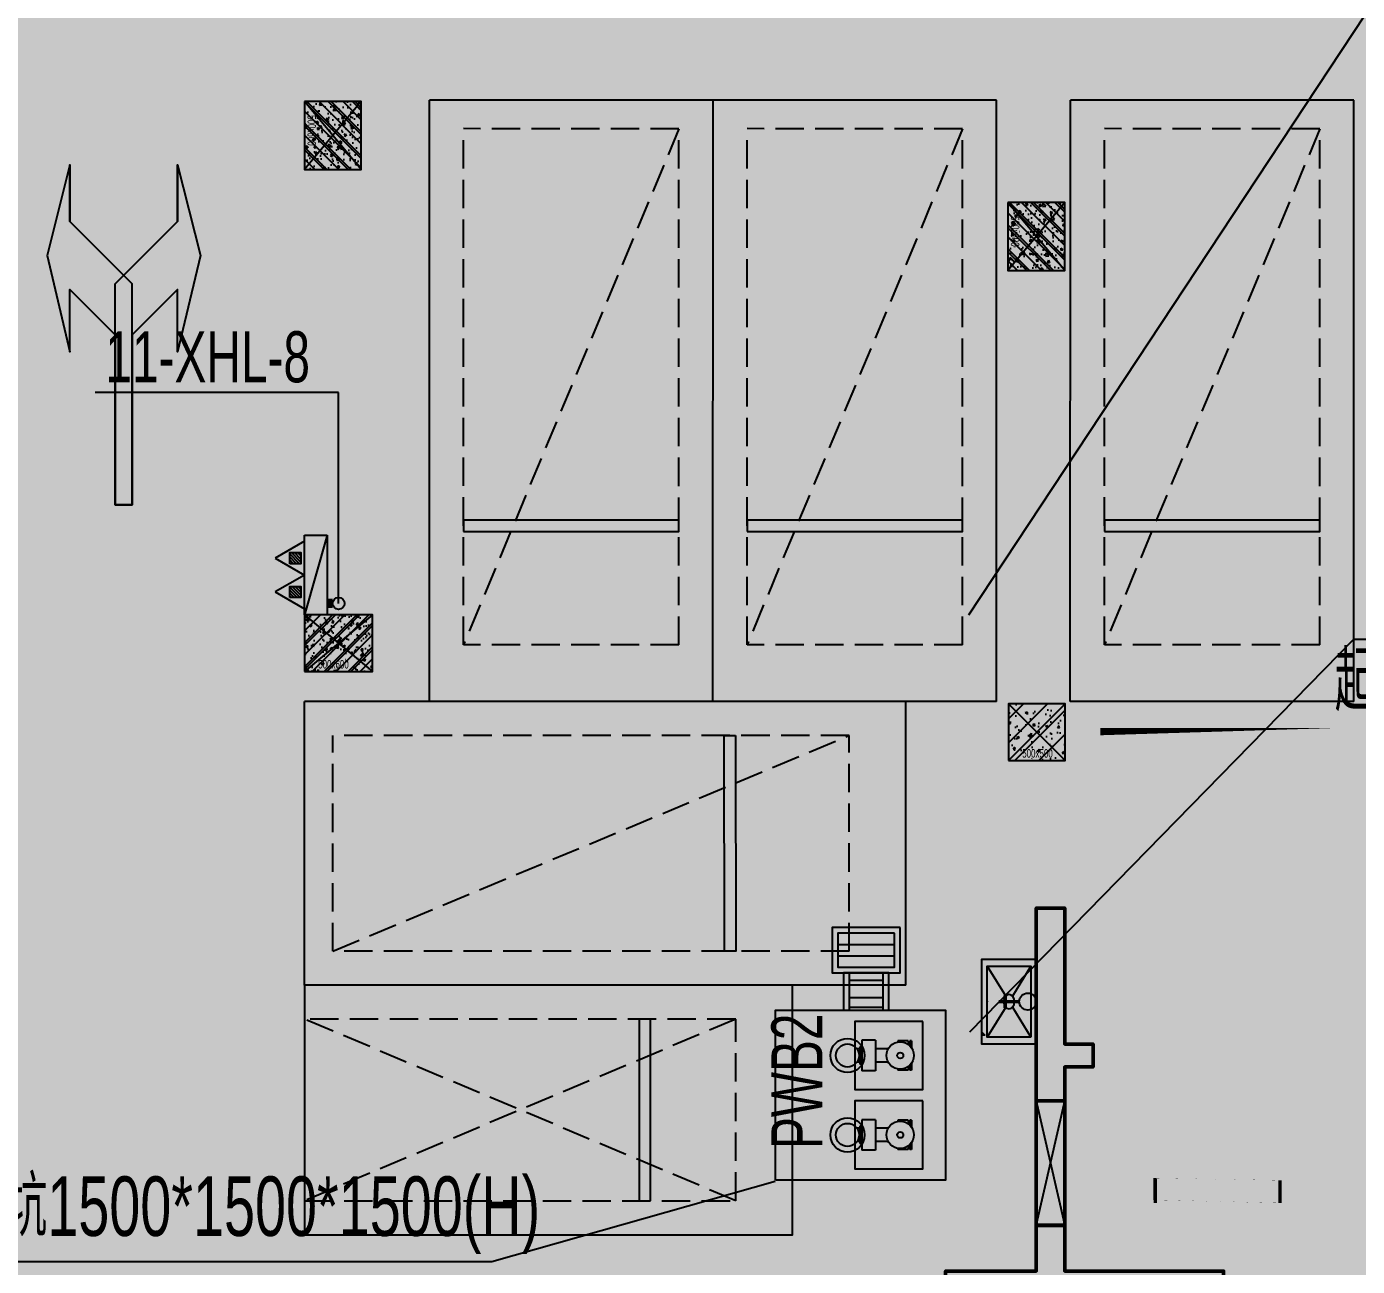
# Model space of a CAD drawing. Extents: x -1338203 to 1886333, y -530034 to 1031844.
# Drawn here: x 825756 to 837487, y -398730 to -387801 of the extents above; entities that cross this region are included whole.
import ezdxf
from ezdxf.enums import TextEntityAlignment as Align

# ---------------------------------------------------------------- set-up
doc = ezdxf.new("R2010")
doc.units = 0
doc.header["$LTSCALE"] = 1000
doc.header["$MEASUREMENT"] = 0
for name, pattern in [('A-001-平面B2$0$__DASH', [0.35, 0.25, -0.1]), ('DASH', [0.35, 0.25, -0.1]), ('负二层集水坑及排水沟$0$负二层集水坑及排水沟$0$CONTINOUS', [0])]:
    doc.linetypes.add(name, pattern=pattern)
for name, color, linetype in [('0P-EQUIP-CW', 7, 'Continuous'), ('0P-PIPE-CW', 3, 'Continuous'), ('A-001-车位参照B2$0$A-001-车位参照B2$0$0A-P-PKNG-CAR(B)', 21, 'Continuous'), ('M001-预留预埋B2$0$0M-A-JGLD', 3, 'Continuous'), ('M001-预留预埋B2$0$0M-A-LD', 4, 'Continuous'), ('M02预留预埋-B2$0$0M-A-JGLD', 3, 'Continuous'), ('M02预留预埋-B2$0$0M-A-LD', 4, 'Continuous'), ('p-a-regular', 5, 'Continuous'), ('S-02-墙柱B2_B1(QB)$0$0S-CW-HATCH', 251, 'Continuous'), ('S-02-墙柱B2_B1(QB)$0$0S-CW-HATCH-UP', 251, 'Continuous'), ('S-02-墙柱B2_B1(QB)$0$0S-S-HOLE', 55, 'Continuous'), ('S001南区墙柱$0$0S-CW-HATCH', 251, 'Continuous'), ('S001南区墙柱$0$0S-CW-HATCH-UP', 251, 'Continuous'), ('S001南区墙柱$0$S001-墙柱B1_1$0$0S-CC-LINE', 52, 'Continuous'), ('S001南区墙柱$0$S001-墙柱B1_1$0$0S-CW-HATCH-UP', 251, 'Continuous'), ('地面指向箭头', 7, 'Continuous'), ('负二层消火栓$0$负二层消火栓$0$0P-ACC-FH', 7, 'Continuous'), ('负二层消火栓$0$负二层消火栓$0$0P-DIM-FH', 3, 'Continuous'), ('负二层消火栓$0$负二层消火栓$0$0P-PIPE-FH', 1, 'Continuous'), ('负二层消火栓$0$负二层消火栓$0$0P-VPIPE-FH', 1, 'Continuous'), ('负二层消火栓$0$负二层消火栓$1$0P-EQUIP-FH', 7, 'Continuous'), ('负二层集水坑及排水沟$0$负二层集水坑及排水沟$0$0P-A-LEAD', 3, 'Continuous'), ('负二层集水坑及排水沟$0$负二层集水坑及排水沟$0$0P-PIPE-WW', 31, 'Continuous'), ('负二层集水坑及排水沟$0$负二层集水坑及排水沟$0$P001-预留预埋-B1$0$0A-O-FIXT', 6, 'Continuous'), ('负二层集水坑及排水沟$0$负二层集水坑及排水沟$0$P001-预留预埋-B1$0$0P-EQUIP-WW', 7, 'Continuous'), ('负二层集水坑及排水沟$0$负二层集水坑及排水沟$0$P001-预留预埋-B1$0$A-001-平面B1$0$0A-A-HATH', 8, 'Continuous'), ('负二层集水坑及排水沟$0$负二层集水坑及排水沟$0$P001-预留预埋-B1$0$A-001-平面B1$0$0A-P-ROOF-DRAN', 190, 'Continuous'), ('负二层集水坑及排水沟$0$负二层集水坑及排水沟$0$给排水设备', 7, '负二层集水坑及排水沟$0$负二层集水坑及排水沟$0$CONTINOUS')]:
    doc.layers.add(name, color=color, linetype=linetype)
doc.layers.add('AAD-A-PROOF', color=30, linetype='Continuous', plot=False)
doc.layers.add('S001南区墙柱$0$S001-墙柱B1_1$0$0S-A-TIPS', color=10, linetype='Continuous', plot=False)
doc.layers.add('p-a-mini', color=7, linetype='Continuous', true_color=0x0050ff)
doc.layers.add('p-h-walkable', color=7, linetype='Continuous', lineweight=70, true_color=0xf0f0f0)
doc.layers.add('S-02-墙柱B2_B1(QB)$0$0S-CW-LINE', color=7, linetype='Continuous', lineweight=50)
doc.styles.add('S001南区墙柱$0$S001-墙柱B1_1$0$AAD-S', font='aad-s.shx', dxfattribs={"width": 0.7, "bigfont": 'aad-hztxt.shx'})
doc.styles.add('负二层消火栓$0$负二层消火栓$0$AAD-S', font='aad-s.shx', dxfattribs={"width": 0.7, "bigfont": 'aad-hztxt.shx'})
doc.styles.add('负二层集水坑及排水沟$0$负二层集水坑及排水沟$0$AAD-TXT', font='AAD-TXT.shx', dxfattribs={"width": 0.7, "height": 3, "bigfont": 'AAD-HZTXT.shx'})
doc.styles.add('负二层集水坑及排水沟$0$负二层集水坑及排水沟$0$P001-预留预埋-B1$0$AAD-TXT', font='AAD-TXT.shx', dxfattribs={"width": 0.7, "height": 3, "bigfont": 'AAD-HZTXT.shx'})

# ---------------------------------------------------------------- blocks, each defined once
blk = doc.blocks.new('负二层集水坑及排水沟$0$负二层集水坑及排水沟$0$A$C2D5B4FF3')
at = {"layer": '负二层集水坑及排水沟$0$负二层集水坑及排水沟$0$P001-预留预埋-B1$0$A-001-平面B1$0$0A-A-HATH'}
h = blk.add_hatch(dxfattribs=at)
h.set_pattern_fill('STEEL', color=256, scale=150, angle=494.9999949379019)
h.set_pattern_definition([(179.9999949379017, (-208179.9967379753, -40365.79950105213), (-2.103841059062763e-05, -238.1249999999991), []), (179.9999949379017, (-208264.1866465484, -40449.98939474905), (-2.103841059062763e-05, -238.1249999999991), [])])
h.paths.add_polyline_path([(49.99629068514332, 327.5966271508369), (349.9886301464867, 327.5966271508369), (349.9848173339851, 0.003239952668081969), (49.9923646573443, 0.003239952668081969)])
at = {"layer": '负二层集水坑及排水沟$0$负二层集水坑及排水沟$0$P001-预留预埋-B1$0$0P-EQUIP-WW'}
for p, q in [((449.9924789767247, 577.5966085673426), (-50.00752099347301, 577.5966457190807)), ((449.9924715763191, 477.5966085822438), (-50.00752842368092, 477.5966457190807))]:
    blk.add_line(p, q, dxfattribs=at)
for points in [[(-100.0075098776724, 727.5966494343593), (499.9924901372287, 727.5966048822156), (499.9924604307162, 327.5966048673145), (-100.0075395990862, 327.5966494343593)], [(-50.00751359283458, 677.5966457190807), (449.9924864220666, 677.5966085673426), (449.9924641310936, 377.596608597145), (-50.00753588380758, 377.5966457190807)]]:
    blk.add_lwpolyline(points, close=True, dxfattribs=at)
at = {"layer": '负二层集水坑及排水沟$0$负二层集水坑及排水沟$0$P001-预留预埋-B1$0$A-001-平面B1$0$0A-P-ROOF-DRAN'}
for points in [[(0, 0.003239952668081969), (-3.573950380086899e-08, 327.5966271508369), (399.9849208673695, 327.5966271508369), (399.9946010485291, -0.003239952551666647)], [(49.99247783690225, 327.5966271508369), (349.9848172982456, 327.5966271508369), (349.9848173339851, 0.003239952668081969), (49.9923646573443, 0.003239952668081969)]]:
    blk.add_lwpolyline(points, close=True, dxfattribs=at)
blk = doc.blocks.new('负二层集水坑及排水沟$0$负二层集水坑及排水沟$0$P001-预留预埋-B1$0$$lvtry$00000191')
at = {"color": 0}
for p, q in [((-250, -50, 1e-08), (-39.04344047215272, -218.7652476222793, 1e-08)), ((39.04344047215272, -218.7652476222793, 1e-08), (250, -50, 1e-08)), ((-250, -450, 1e-08), (-39.04344047215272, -281.2347523777207, 1e-08)), ((39.04344047215272, -281.2347523777244, 1e-08), (250, -450, 1e-08))]:
    blk.add_line(p, q, dxfattribs=at)
at = {"color": 0, "elevation": 1e-08}
for points in [[(300, -500), (300, 0), (-300, 0), (-300, -500)], [(250, -450), (250, -50), (-250, -50), (-250, -450)]]:
    blk.add_lwpolyline(points, close=True, dxfattribs=at)
at = {"color": 0}
blk.add_circle((0, -250, 1e-08), 50, dxfattribs=at)
for p in [(0, -50, 1e-08), (0, -250, 1e-08)]:
    blk.add_point(p, dxfattribs=at)
blk = doc.blocks.new('负二层集水坑及排水沟$0$负二层集水坑及排水沟$0$P001-预留预埋-B1$0$P2')
at = {"layer": '负二层集水坑及排水沟$0$负二层集水坑及排水沟$0$P001-预留预埋-B1$0$0P-EQUIP-WW'}
for p, q in [((355608.9915540331, 79226.01138164251), (355608.9841339305, 78957.93325698361)), ((355729.9290538673, 79226.00803422774), (355608.9915540331, 79226.01138164251)), ((355729.9290538673, 79226.00803422774), (355729.9216337647, 78957.92990956883)), ((355928.2664420084, 79221.97129446929), (355928.2661459996, 79211.27690518959)), ((356019.3726918423, 79221.9687727502), (355928.2664420084, 79221.97129446929)), ((356019.3726918423, 79221.9687727502), (356019.3717960851, 79189.60629021478)), ((356032.2726918134, 79221.96841569254), (356032.2714947612, 79178.72055849605)), ((356048.3976918073, 79221.96796937063), (356032.2726918134, 79221.96841569254)), ((356048.3976918073, 79221.96796937063), (356048.3959604018, 79159.41466698734)), ((355593.267614788, 79151.43369189449), (355565.9851877858, 79151.43444704157)), ((355593.2680722681, 79167.96181687628), (355593.2638656838, 79015.98369207754)), ((355602.5399472882, 79167.96156024127), (355593.2680722681, 79167.96181687628)), ((355602.5399472882, 79167.96156024127), (355602.5357407039, 79015.98343544253)), ((355608.9894897938, 79151.43325673076), (355602.5394898081, 79151.43343525947)), ((355842.7072359622, 79151.42678768499), (355729.9269896285, 79151.42990931598)), ((355593.2643231634, 79032.51181705933), (355565.9818961612, 79032.51257220641)), ((355602.5357407039, 79015.98343544253), (355593.2638656838, 79015.98369207754)), ((355608.9861981697, 79032.51138189537), (355602.536198184, 79032.51156042409)), ((355729.9216337647, 78957.92990956883), (355608.9841339305, 78957.93325698361)), ((355842.7039443376, 79032.5049128496), (355729.9236980039, 79032.50803448059)), ((355928.2595410753, 78972.65005908682), (355928.259245067, 78961.95566980712)), ((356019.3654949009, 78961.95314808827), (355928.259245067, 78961.95566980712)), ((356019.3663906581, 78994.31563062346), (356019.3654949009, 78961.95314808827)), ((356032.2666919241, 79005.2006482271), (356032.2654948719, 78961.9527910306)), ((356048.3904948659, 78961.9523447087), (356032.2654948719, 78961.9527910306)), ((356048.3922262714, 79024.50564709198), (356048.3904948659, 78961.9523447087)), ((355608.9915540331, 78526.0113816495), (355608.9841339305, 78257.9332569906)), ((355729.9290538673, 78526.00803423472), (355608.9915540331, 78526.0113816495)), ((355729.9290538673, 78526.00803423472), (355729.9216337647, 78257.92990957582)), ((355928.2664420084, 78521.97129447627), (355928.2661459996, 78511.27690519657)), ((356019.3726918423, 78521.96877275719), (355928.2664420084, 78521.97129447627)), ((356019.3726918423, 78521.96877275719), (356019.3717960851, 78489.60629022177)), ((356032.2726918134, 78521.96841569952), (356032.2714947612, 78478.72055850303)), ((356048.3976918073, 78521.96796937761), (356032.2726918134, 78521.96841569952)), ((356048.3976918073, 78521.96796937761), (356048.3959604018, 78459.41466699433)), ((355593.267614788, 78451.43369190147), (355565.9851877858, 78451.43444704855)), ((355593.2680722681, 78467.96181688327), (355593.2638656838, 78315.98369208453)), ((355602.5399472882, 78467.96156024825), (355593.2680722681, 78467.96181688327)), ((355602.5399472882, 78467.96156024825), (355602.5357407039, 78315.98343544951)), ((355608.9894897938, 78451.43325673774), (355602.5394898081, 78451.43343526646)), ((355842.7072359622, 78451.42678769198), (355729.9269896285, 78451.42990932296)), ((355593.2643231634, 78332.51181706632), (355565.9818961612, 78332.5125722134)), ((355602.5357407039, 78315.98343544951), (355593.2638656838, 78315.98369208453)), ((355608.9861981697, 78332.51138190235), (355602.536198184, 78332.51156043107)), ((355729.9216337647, 78257.92990957582), (355608.9841339305, 78257.9332569906)), ((355842.7039443376, 78332.50491285659), (355729.9236980039, 78332.50803448758)), ((355928.2595410753, 78272.65005909381), (355928.259245067, 78261.95566981411)), ((356019.3654949009, 78261.95314809526), (355928.259245067, 78261.95566981411)), ((356019.3663906581, 78294.31563063044), (356019.3654949009, 78261.95314809526)), ((356032.2666919241, 78305.20064823408), (356032.2654948719, 78261.95279103759)), ((356048.3904948659, 78261.95234471568), (356032.2654948719, 78261.95279103759)), ((356048.3922262714, 78324.50564709897), (356048.3904948659, 78261.95234471568))]:
    blk.add_line(p, q, dxfattribs=at)
for points in [[(354848.0159684825, 77991.96293542706), (354848.0159684825, 79491.96293542706), (356348.0159684825, 79491.96293542706), (356348.0159684825, 77991.96293542706)], [(356148.0159684825, 79391.96293542357), (355548.0159684825, 79391.96293542357), (355548.0159684825, 78791.96293542357), (356148.0159684825, 78791.96293542357)], [(356148.0159684825, 78691.96293543055), (355548.0159684825, 78691.96293543055), (355548.0159684825, 78091.96293543055), (356148.0159684825, 78091.96293543055)]]:
    blk.add_lwpolyline(points, close=True, dxfattribs=at)
for centre, radius in [((355483.6159691015, 79091.97578949606), 150.9703123427099), ((355483.6159691015, 79091.97578949606), 101.58749989416), ((355948.0159684825, 79091.96293542357), 120.9374998739999), ((355948.0159684825, 79091.96293542357), 26.99999999999999), ((355483.6159691015, 78391.97578950305), 150.9703123427099), ((355483.6159691015, 78391.97578950305), 101.58749989416), ((355948.0159684825, 78391.96293543055), 120.9374998739999), ((355948.0159684825, 78391.96293543055), 26.99999999999999)]:
    blk.add_circle(centre, radius, dxfattribs=at)
at = {"layer": '负二层集水坑及排水沟$0$负二层集水坑及排水沟$0$P001-预留预埋-B1$0$0P-EQUIP-WW', "style": '负二层集水坑及排水沟$0$负二层集水坑及排水沟$0$P001-预留预埋-B1$0$AAD-TXT', "width": 0.7}
blk.add_text('PWB2', height=450, rotation=90, dxfattribs=at).set_placement((355262.8421914343, 78267.68281338824, 3000))
blk = doc.blocks.new('负二层集水坑及排水沟')
at = {"layer": '负二层集水坑及排水沟$0$负二层集水坑及排水沟$0$0P-PIPE-WW', "linetype": 'Continuous'}
for points in [[(67819.26355374057, -233052.0391850321), (67845.78005807614, -233078.5556892914), (67834.79658594436, -233089.5391614305)], [(67819.26355374057, -233052.0391850321), (67819.26361080166, -233089.5391850317), (67834.79658594436, -233089.5391614305)]]:
    blk.add_hatch(color=256, dxfattribs=at).paths.add_polyline_path(points)
at = {"layer": '负二层集水坑及排水沟$0$负二层集水坑及排水沟$0$0P-A-LEAD'}
for p, q in [((67705.90190441883, -233052.0391015646), (71091.20990151342, -229590.0238023864)), ((71091.20990151342, -229590.0238023864), (74666.34632746992, -229590.0238023864)), ((65990.31932154775, -234370.5538802124), (63491.39108556579, -235078.2930628593)), ((63491.39108556579, -235078.2930628593), (58420.71462775324, -235078.2930628593))]:
    blk.add_line(p, q, dxfattribs=at)
at = {"layer": '负二层集水坑及排水沟$0$负二层集水坑及排水沟$0$P001-预留预埋-B1$0$0A-O-FIXT', "xscale": -1.250000000000003, "yscale": 0.9600000000000026, "rotation": 90}
blk.add_blockref('负二层集水坑及排水沟$0$负二层集水坑及排水沟$0$P001-预留预埋-B1$0$$lvtry$00000191', (67811.22375262214, -232785.00056992, -1e-08), dxfattribs=at)
at = {"layer": '负二层集水坑及排水沟$0$负二层集水坑及排水沟$0$给排水设备', "xscale": -1}
blk.add_blockref('负二层集水坑及排水沟$0$负二层集水坑及排水沟$0$A$C2D5B4FF3', (66991.23004916299, -232860.0019095427, 0.1148961984899152), dxfattribs=at)
at = {"layer": '负二层集水坑及排水沟$0$负二层集水坑及排水沟$0$给排水设备', "extrusion": (1.612324011833434e-10, 2.412734582887443e-07, 0.9999999999999709)}
blk.add_blockref('负二层集水坑及排水沟$0$负二层集水坑及排水沟$0$P001-预留预埋-B1$0$P2', (-288856.7859193195, -312351.9648449913, 0.05872390045655064), dxfattribs=at)
at = {"layer": '负二层集水坑及排水沟$0$负二层集水坑及排水沟$0$0P-A-LEAD', "color": 7, "style": '负二层集水坑及排水沟$0$负二层集水坑及排水沟$0$AAD-TXT', "width": 0.7}
for s, p in [('起点管底标高H-0.40', (70922.1683475622, -230220.0238023864)), ('集水坑1500*1500*1500(H)', (58525.71462775324, -234850.7027831959))]:
    blk.add_text(s, height=525, dxfattribs=at).set_placement(p)
blk = doc.blocks.new('M02预留预埋-B2')
at = {"layer": 'M02预留预埋-B2$0$0M-A-JGLD'}
blk.add_lwpolyline([(-9701.983815327054, 5189.999515842064, 0, 0, 0), (-9701.983192350948, 4089.999919976282, 30, 30, 0), (-9951.98350197426, 4090.0001935701, 0, 0, 0), (-9951.983503839001, 5189.999789649562, 30, 30, 0), (-9701.982667421806, 5189.999789649621, 30, 30, 0)], format="xyseb", dxfattribs=at)
at = {"layer": 'M02预留预埋-B2$0$0M-A-LD'}
blk.add_lwpolyline([(-7802.001002759091, 4290.002082942665, 0, 0, 0), (-8902.001002760255, 4290.002082941035, 30, 30, 0), (-8902.001002760604, 4490.002082939929, 0, 0, 0), (-7802.00100283511, 4490.002082941559, 30, 30, 0), (-7802.001002759091, 4290.002082942665, 30, 30, 0)], format="xyseb", dxfattribs=at)
blk = doc.blocks.new('M001-预留预埋B2')
at = {"layer": 'M001-预留预埋B2$0$0M-A-JGLD', "elevation": -0.0004177653241031224}
blk.add_lwpolyline([(68291.09841011302, -233659.809713755, 0, 0, 0), (68291.09652501927, -234759.8097137555, 30, 30, 0), (68541.09637380554, -234759.8096284552, 0, 0, 0), (68541.09652501927, -233659.8096284557, 30, 30, 0), (68291.09841011302, -233659.809713755, 30, 30, 0)], format="xyseb", dxfattribs=at)
at = {"layer": 'M001-预留预埋B2$0$0M-A-LD', "elevation": 2.523010687694138e-08}
blk.add_lwpolyline([(70940.16051184118, -230159.9982802499, 0, 0, 0), (68840.16051184107, -230159.9969581519, 30, 30, 0), (68840.16051184153, -230360.0607394108, 0, 0, 0), (70940.16051184165, -230359.9332861064, 30, 30, 0), (70940.16051184118, -230159.9982802499, 30, 30, 0)], format="xyseb", dxfattribs=at)
at = {"layer": 'M001-预留预埋B2$0$0M-A-LD', "elevation": 3000.000504151714}
blk.add_lwpolyline([(69340.16039090487, -234360.0003179836, 0, 0, 0), (70440.16036957968, -234359.9984328885, 30, 30, 0), (70440.1602842788, -234559.999847256, 0, 0, 0), (69340.16028427926, -234559.999998471, 30, 30, 0)], format="xyseb", close=True, dxfattribs=at)
blk.add_blockref('M02预留预埋-B2', (78241.09638985433, -238849.9999199762, -0.0004190232106509085))
blk = doc.blocks.new('负二层消火栓$0$负二层消火栓$1$$TwtSys$00000546')
h = blk.add_hatch()
h.set_pattern_fill('ANSI31', color=256, scale=200, style=0)
h.set_pattern_definition([(45, (-38543.80223862439, -6670.830405693208), (-17.67766952966369, 17.67766952966369), [])])
h.paths.add_polyline_path([(-64.92232553117356, 173.7449990885525), (64.922325531159, 173.7449990885525), (64.922325531159, 43.90034802621994), (-64.92232553117356, 43.90034802621994)])
for points in [[(0, 343.6163707387423), (-198.3870041439732, 0), (198.3870041439732, 0)], [(-64.92232553117356, 173.7449990885525), (64.922325531159, 173.7449990885525), (64.922325531159, 43.90034802621994), (-64.92232553117356, 43.90034802621994)]]:
    blk.add_lwpolyline(points, close=True)
blk = doc.blocks.new('负二层消火栓$0$负二层消火栓$0$$TwtSys$00000434')
for p, q in [((-0.5, 0.5), (-0.5, -0.5)), ((-0.5, -0.5), (0.5, 0.5)), ((0.5, 0.5), (-0.5, 0.5)), ((0.5, -0.5), (0.5, 0.5)), ((-0.5, -0.5), (0.5, -0.5))]:
    blk.add_line(p, q)
blk.add_solid([(0.5, -0.5), (0.5, 0.5), (-0.5, -0.5)])
blk = doc.blocks.new('负二层消火栓')
at = {"layer": '负二层消火栓$0$负二层消火栓$0$0P-DIM-FH'}
for p, q in [((62141.01916009781, -227415.5608849962, 800), (59996.19688609184, -227415.5608849962, 800)), ((62141.01916009781, -229274.4298880199, 800), (62141.01916009781, -227415.5608849962, 800))]:
    blk.add_line(p, q, dxfattribs=at)
at = {"layer": '负二层消火栓$0$负二层消火栓$0$0P-PIPE-FH', "linetype": 'Continuous', "const_width": 82.5}
blk.add_lwpolyline([(62088.51916009781, -229274.4298880139), (62041.01996016002, -229274.4298880085)], dxfattribs=at)
at = {"layer": '负二层消火栓$0$负二层消火栓$0$0P-VPIPE-FH', "linetype": 'Continuous'}
blk.add_circle((62141.01916009781, -229274.4298880199), 52.5, dxfattribs=at)
at = {"layer": '负二层消火栓$0$负二层消火栓$0$0P-ACC-FH', "xscale": -700, "yscale": 200, "zscale": 700, "rotation": 89.99999999181479}
blk.add_blockref('负二层消火栓$0$负二层消火栓$0$$TwtSys$00000434', (61941.01996019541, -229024.4290885653), dxfattribs=at)
at = {"layer": '负二层消火栓$0$负二层消火栓$1$0P-EQUIP-FH', "xscale": 0.75, "yscale": 0.75, "zscale": 0.75, "rotation": 89.99999999181479}
for p in [(61841.02103898593, -228875.6389051058, 799.9981982382799), (61841.02103894332, -229173.2194113217, 799.9981982382799)]:
    blk.add_blockref('负二层消火栓$0$负二层消火栓$1$$TwtSys$00000546', p, dxfattribs=at)
at = {"layer": '负二层消火栓$0$负二层消火栓$0$0P-DIM-FH', "color": 7, "style": '负二层消火栓$0$负二层消火栓$0$AAD-S', "width": 0.7}
blk.add_text('11-XHL-8', height=450, dxfattribs=at).set_placement((60086.19688609184, -227325.5608849962, 800))
blk = doc.blocks.new('$TwtSys$00000320')
at = {"const_width": 20}
for points in [[(0, 0), (0, -120.6503017997838)], [(-36.84670329549408, -83.04496303484302), (36.84670329549408, -83.04496303484302)]]:
    blk.add_lwpolyline(points, dxfattribs=at)
blk = doc.blocks.new('A$Ca805bf96')
at = {"layer": '0P-PIPE-CW', "linetype": 'Continuous'}
blk.add_circle((68216.36199917551, -232784.9956361042), 75, dxfattribs=at)
at = {"layer": '0P-EQUIP-CW', "xscale": 1.5, "yscale": 1.5, "zscale": 1.5, "rotation": 269.9999999999536}
blk.add_blockref('$TwtSys$00000320', (68141.36199917551, -232784.9956361042), dxfattribs=at)
blk = doc.blocks.new('2-13')
blk.add_blockref('A$Ca805bf96', (766365.3666062295, -163610.6278328501))
blk = doc.blocks.new('左转加右转')
at = {"layer": '地面指向箭头'}
for points in [[(3220884.72904502, 2465746.896497826), (3221084.712380599, 2466546.829840142), (3221084.712380599, 2466046.871501194), (3221634.666553441, 2465496.917328352), (3221634.666553441, 2463547.079806457), (3221484.679051757, 2463547.079806457), (3221484.679051757, 2465046.954823299), (3221084.712380599, 2465446.921494457), (3221084.712380599, 2464896.967321616)], [(3222234.616560178, 2465746.896497826), (3222034.6332246, 2466546.829840143), (3222034.6332246, 2466046.871501195), (3221484.679051756, 2465496.917328352), (3221484.679051756, 2463547.079806455), (3221634.666553441, 2463547.079806455), (3221634.666553441, 2465046.954823299), (3222034.6332246, 2465446.921494457), (3222034.6332246, 2464896.967321615)]]:
    blk.add_hatch(color=251, dxfattribs=at).paths.add_polyline_path(points)
at = {"layer": '地面指向箭头', "color": 251}
for points in [[(3221084.712380599, 2466546.829840142), (3220884.72904502, 2465746.896497826), (3221084.712380599, 2464896.967321616), (3221084.712380599, 2465446.921494457), (3221484.679051757, 2465046.954823299), (3221484.679051757, 2463547.079806457), (3221634.666553441, 2463547.079806457), (3221634.666553441, 2465496.917328352), (3221084.712380599, 2466046.871501194), (3221084.712380599, 2466546.829840142), (3221084.712380599, 2466046.871501194)], [(3222034.6332246, 2466546.829840143), (3222234.616560178, 2465746.896497826), (3222034.6332246, 2464896.967321615), (3222034.6332246, 2465446.921494457), (3221634.666553441, 2465046.954823299), (3221634.666553441, 2463547.079806455), (3221484.679051756, 2463547.079806455), (3221484.679051756, 2465496.917328352), (3222034.6332246, 2466046.871501195), (3222034.6332246, 2466546.829840143), (3222034.6332246, 2466046.871501195)]]:
    blk.add_lwpolyline(points, dxfattribs=at)
blk = doc.blocks.new('A$C3d42903c')
at = {"layer": '地面指向箭头', "color": 251, "linetype": 'Continuous', "xscale": -1}
blk.add_blockref('左转加右转', (3635526.25378314, -2326326.275549615), dxfattribs=at)
blk = doc.blocks.new('A-001-车位参照B2$0$A-001-车位参照B2$0$A$C43AE5A3B')
at = {"color": 241}
blk.add_lwpolyline([(399.7159679607721, 0.0005249022506177425), (399.7159673825372, 4300.000524902251), (2599.715967382654, 4300.000525197946), (2599.715967960889, 0.000525197945535183)], close=True, dxfattribs=at)
at = {"color": 241, "linetype": 'DASH'}
for points in [[(699.7159679606557, 0.0005249425303190947), (699.7159672825364, 3800.000524942647), (2299.715967282653, 3800.000525228214), (2299.715967960656, 0.000525228213518858), (699.7159679606557, 0.0005249425303190947)], [(2299.715967282653, 3800.000525228214), (699.7159679606557, 0.0005249425303190947)], [(699.7159676611191, 3800.000524942763), (2299.715968339355, 0.0005252280971035361)]]:
    blk.add_lwpolyline(points, dxfattribs=at)
at = {"color": 241}
blk.add_lwpolyline([(699.7159675529692, 3050.000524942647), (2299.715967552853, 3050.000525157666), (2299.715967566241, 2950.000525157666), (699.7159674342256, 2950.000524872099), (699.7159675529692, 3050.000524942647)], dxfattribs=at)
at = {"layer": 'p-a-mini', "ltscale": 0.002, "const_width": 1000}
blk.add_lwpolyline([(1499.715967552969, 3050.000525050098), (1499.715967960889, 0.0005250500980764627)], dxfattribs=at)
blk = doc.blocks.new('S001南区墙柱$0$AAD_BLOCK_20230215093950878')
at = {"layer": 'S001南区墙柱$0$0S-CW-HATCH'}
h = blk.add_hatch(color=256, dxfattribs=at)
h.dxf.hatch_style = 1
h.paths.add_polyline_path([(-299.9997165807581, -249.9996789244469), (300.0002834192419, -249.9996789244469), (300.0002834192419, 250.0003210755531), (-299.9997165807581, 250.0003210755531)])
at = {"layer": 'S001南区墙柱$0$0S-CW-HATCH-UP'}
h = blk.add_hatch(dxfattribs=at)
h.set_pattern_fill('钢筋混凝土', color=256, scale=30, pattern_type=2)
h.set_pattern_definition([(45, (-42203.5286806951, -84001.14868557174), (-106.0660171779821, 106.0660171779821), []), (49.99999999999999, (-42203.5286806951, -84001.14868557174), (215.178054780226, -18.82564049477853), [22.5, -247.5]), (355, (-42203.5286806951, -84001.14868557174), (-41.6254000839, 225.6576401100035), [18, -198]), (100.4514, (-42185.5971766951, -84002.71748757173), (173.5528145142065, 206.8318626182861), [19.122057, -210.3426336]), (46.18420000000001, (-42203.5286806951, -83941.14868557174), (320.1723145876933, -49.65570429870542), [33.75, -371.25]), (96.6356, (-42176.8476571951, -83945.28667767174), (280.398811664611, 292.2353612701325), [28.6830864, -315.5139]), (351.1842, (-42203.5286806951, -83941.14868557174), (280.3985835400882, 292.2355802775974), [27, -297]), (21, (-42173.5286806951, -83956.14868557174), (179.0721156355385, -120.7856671996016), [22.5, -247.5]), (326.0000000000001, (-42173.5286806951, -83956.14868557174), (72.99459957647451, 217.5450135140559), [18, -198]), (71.4514, (-42158.60601079511, -83966.21416737174), (252.066788574447, 96.75914901298572), [19.122057, -210.3426336]), (37.50000000000001, (-42203.5286806951, -84001.14868557174), (3.647956595187201, 99.86815614939344), [1.5, -195.6, 1.5, -201, 1.5, -198.75]), (7.499999999999999, (-42203.5286806951, -84001.14868557174), (78.92086123264458, 118.3235135647081), [1.5, -114.6, 1.5, -191.1, 1.5, -75.75]), (327.5, (-42270.42868069511, -84001.14868557174), (160.1467308517227, -6.766461520313927), [1.5, -75, 1.5, -234, 1.5, -310.5]), (317.5, (-42300.42868069511, -84001.14868557174), (174.9558508027159, 30.03149469969532), [1.5, -97.5, 1.5, -155.4, 1.5, -220.5])])
h.paths.add_polyline_path([(-299.9997165807581, -249.9996789244469), (300.0002834192419, -249.9996789244469), (300.0002834192419, 250.0003210755531), (-299.9997165807581, 250.0003210755531)])
at = {"layer": 'S001南区墙柱$0$S001-墙柱B1_1$0$0S-CW-HATCH-UP', "transparency": 33554661}
h = blk.add_hatch(dxfattribs=at)
h.set_pattern_fill('钢筋混凝土', color=0, scale=30)
h.set_pattern_definition([(45, (48108.51947889835, -15514.20526075328), (-53.03300858899106, 53.03300858899107), []), (49.99999999999999, (48108.51947889835, -15514.20526075328), (215.178054780226, -18.82564049477853), [22.5, -247.5]), (355, (48108.51947889835, -15514.20526075328), (-41.6254000839, 225.6576401100035), [18, -198]), (100.4514, (48126.45098289836, -15515.77406275328), (173.5528145142065, 206.8318626182861), [19.122057, -210.3426336]), (46.18420000000002, (48108.51947889835, -15454.20526075328), (320.1723145876933, -49.65570429870542), [33.74999999999992, -371.2499999999994]), (96.6356, (48135.20050239835, -15458.34325285329), (280.398811664611, 292.2353612701325), [28.6830864, -315.5139]), (351.1842, (48108.51947889835, -15454.20526075328), (280.3985835400882, 292.2355802775974), [27, -297]), (21, (48138.51947889835, -15469.20526075328), (179.0721156355385, -120.7856671996016), [22.5, -247.5]), (326.0000000000001, (48138.51947889835, -15469.20526075328), (72.99459957647451, 217.5450135140559), [18, -198]), (71.4514, (48153.44214879835, -15479.27074255329), (252.066788574447, 96.75914901298572), [19.122057, -210.3426336]), (37.50000000000001, (48108.51947889835, -15514.20526075328), (3.647956595187201, 99.86815614939344), [0, -195.6, 0, -201, 0, -198.75]), (7.499999999999999, (48108.51947889835, -15514.20526075328), (78.92086123264458, 118.3235135647081), [0, -114.6, 0, -191.1, 0, -75.75]), (327.5, (48041.61947889836, -15514.20526075328), (160.1467308517227, -6.766461520313927), [0, -75, 0, -234, 0, -310.5]), (317.5, (48011.61947889836, -15514.20526075328), (174.9558508027159, 30.03149469969532), [0, -97.5, 0, -155.4, 0, -220.5])])
h.paths.add_polyline_path([(-299.9997165807581, -249.9996789244469), (300.0002834192419, -249.9996789244469), (300.0002834192419, 250.0003210755531), (-299.9997165807581, 250.0003210755531)])
at = {"layer": 'S001南区墙柱$0$S001-墙柱B1_1$0$0S-A-TIPS'}
for p, q in [((-299.9997165807581, 250.0003210755531), (300.0002834192419, -249.9996789244469)), ((300.0002834192419, 250.0003210755531), (-299.9997165807581, -249.9996789244469))]:
    blk.add_line(p, q, dxfattribs=at)
at = {"layer": 'S001南区墙柱$0$S001-墙柱B1_1$0$0S-CC-LINE'}
blk.add_lwpolyline([(-299.9997165807581, -249.9996789244469), (300.0002834192419, -249.9996789244469), (300.0002834192419, 250.0003210755531), (-299.9997165807581, 250.0003210755531)], close=True, dxfattribs=at)
at = {"layer": 'S001南区墙柱$0$S001-墙柱B1_1$0$0S-A-TIPS', "style": 'S001南区墙柱$0$S001-墙柱B1_1$0$AAD-S', "width": 0.7}
blk.add_text('500x600', height=75, dxfattribs=at).set_placement((-44.95955867508019, -186.7549609843409), align=Align.MIDDLE_CENTER)
blk = doc.blocks.new('S001南区墙柱$0$AAD_BLOCK_20230215094130330')
at = {"layer": 'S001南区墙柱$0$0S-CW-HATCH'}
h = blk.add_hatch(color=256, dxfattribs=at)
h.dxf.hatch_style = 1
h.paths.add_polyline_path([(-250.0003632712323, -249.9996789244469), (249.9996367287677, -249.9996789244469), (249.9996367287677, 250.0003210755531), (-250.0003632712323, 250.0003210755531)])
at = {"layer": 'S001南区墙柱$0$0S-CW-HATCH-UP'}
h = blk.add_hatch(dxfattribs=at)
h.set_pattern_fill('钢筋混凝土', color=256, scale=30, pattern_type=2)
h.set_pattern_definition([(45, (-71408.98489261814, -78691.10912310163), (-106.0660171779821, 106.0660171779821), []), (49.99999999999999, (-71408.98489261814, -78691.10912310163), (215.178054780226, -18.82564049477853), [22.5, -247.5]), (355, (-71408.98489261814, -78691.10912310163), (-41.6254000839, 225.6576401100035), [18, -198]), (100.4514, (-71391.05338861815, -78692.67792510163), (173.5528145142065, 206.8318626182861), [19.122057, -210.3426336]), (46.18420000000001, (-71408.98489261814, -78631.10912310163), (320.1723145876933, -49.65570429870542), [33.75, -371.25]), (96.6356, (-71382.30386911814, -78635.24711520164), (280.398811664611, 292.2353612701325), [28.6830864, -315.5139]), (351.1842, (-71408.98489261814, -78631.10912310163), (280.3985835400882, 292.2355802775974), [27, -297]), (21, (-71378.98489261814, -78646.10912310163), (179.0721156355385, -120.7856671996016), [22.5, -247.5]), (326.0000000000001, (-71378.98489261814, -78646.10912310163), (72.99459957647451, 217.5450135140559), [18, -198]), (71.4514, (-71364.06222271814, -78656.17460490164), (252.066788574447, 96.75914901298572), [19.122057, -210.3426336]), (37.50000000000001, (-71408.98489261814, -78691.10912310163), (3.647956595187201, 99.86815614939344), [1.5, -195.6, 1.5, -201, 1.5, -198.75]), (7.499999999999999, (-71408.98489261814, -78691.10912310163), (78.92086123264458, 118.3235135647081), [1.5, -114.6, 1.5, -191.1, 1.5, -75.75]), (327.5, (-71475.88489261814, -78691.10912310163), (160.1467308517227, -6.766461520313927), [1.5, -75, 1.5, -234, 1.5, -310.5]), (317.5, (-71505.88489261814, -78691.10912310163), (174.9558508027159, 30.03149469969532), [1.5, -97.5, 1.5, -155.4, 1.5, -220.5])])
h.paths.add_polyline_path([(-250.0003632712323, -249.9996789244469), (249.9996367287677, -249.9996789244469), (249.9996367287677, 250.0003210755531), (-250.0003632712323, 250.0003210755531)])
at = {"layer": 'S001南区墙柱$0$S001-墙柱B1_1$0$0S-A-TIPS'}
for p, q in [((-250.0003632712323, 250.0003210755531), (249.9996367287677, -249.9996789244469)), ((249.9996367287677, 250.0003210755531), (-250.0003632712323, -249.9996789244469))]:
    blk.add_line(p, q, dxfattribs=at)
at = {"layer": 'S001南区墙柱$0$S001-墙柱B1_1$0$0S-CC-LINE'}
blk.add_lwpolyline([(-250.0003632712323, -249.9996789244469), (249.9996367287677, -249.9996789244469), (249.9996367287677, 250.0003210755531), (-250.0003632712323, 250.0003210755531)], close=True, dxfattribs=at)
at = {"layer": 'S001南区墙柱$0$S001-墙柱B1_1$0$0S-A-TIPS', "style": 'S001南区墙柱$0$S001-墙柱B1_1$0$AAD-S', "width": 0.7}
blk.add_text('500x500', height=75, dxfattribs=at).set_placement((5.03979463444557, -186.7549609843409), align=Align.MIDDLE_CENTER)

msp = doc.modelspace()

# ---------------------------------------------------------------- hatches: boundary and pattern name
at = {"layer": 'p-h-walkable', "ltscale": 0.002}
h = msp.add_hatch(color=256, dxfattribs=at)
h.dxf.hatch_style = 1
h.paths.add_polyline_path([(728556.4094088443, -320761.2911765109), (728556.3547588947, -348211.5017243018), (746356.3484443948, -348211.5017242723), (750916.3484443898, -338175.0097184044), (842896.3491870692, -338175.0097184044), (843211.3492125742, -349155.0095694998), (839116.3492611168, -349155.0095695712), (839116.3492611168, -377051.4870058745), (864906.3547584309, -377051.4870058745), (864906.3547584309, -390806.5711709709), (875856.3484613771, -395571.4871842109), (875856.348461363, -404751.4874804067), (834560.3103806074, -404751.4874803963), (839142.6757868899, -442064.2876435285), (869465.2134576387, -438340.3927054469), (871163.1928136485, -452166.5193397896), (873704.0511599232, -451854.4778597266), (877328.6078072718, -464960.3959546241), (761875.9874196091, -479139.0716770189), (761132.9487910755, -468418.2650628918), (764950.6384080613, -465209.0494699521), (763252.8257613134, -451384.280298188), (799242.4407485438, -446964.4145689445), (793807.3212043041, -404751.4870716078), (750756.3491663808, -404751.4872862076), (751556.349166161, -388854.9743852809), (648066.6070076446, -388604.4137855553), (648066.5844366426, -380374.4093295055), (641016.6027933541, -380374.4093186745), (641512.3361103976, -365348.1631979565), (660006.5996086108, -364574.4137855692), (660306.599609829, -340846.8171705838), (656406.6057762853, -340846.8171707173), (656406.6057762853, -336396.8171708743), (656656.3547443041, -340532.365631887), (656406.3547442622, -332417.3777717449), (712156.3557747989, -332417.3777717449), (712080.9374175866, -320761.2911765098)])
at = {"layer": 'S-02-墙柱B2_B1(QB)$0$0S-CW-HATCH'}
h = msp.add_hatch(color=256, dxfattribs=at)
h.dxf.hatch_style = 1
h.paths.add_polyline_path([(834656.5995212663, -397260.9234230693), (834906.5811408467, -397260.9234230693), (834906.5811392467, -398360.9266927671), (834656.5995212663, -398360.9266927671), (834656.5995212663, -398770.9266917671), (833856.5995212663, -398770.9266917671), (833856.5995212663, -400761.0380915069), (834106.5995212663, -400761.0380915066), (834106.5995212663, -399020.9266927671), (836306.5995212663, -399020.9266927671), (836306.5995212663, -398770.9266927671), (834906.5995212663, -398770.9266927671), (834906.5995212663, -396970.9266927671), (835156.5995212663, -396970.9266927671), (835156.5995212663, -396770.9266927671), (834906.5995212663, -396770.9266927671), (834906.5995212663, -395570.9266937671), (834656.5995212663, -395570.9266937671)])
at = {"layer": 'S-02-墙柱B2_B1(QB)$0$0S-CW-HATCH-UP'}
h = msp.add_hatch(dxfattribs=at)
h.set_pattern_fill('钢筋混凝土', color=256, scale=30)
h.set_pattern_definition([(45, (844606.5995212663, -402460.9266927671), (-53.03300858899106, 53.03300858899107), []), (49.99999999999999, (844606.5995212663, -402460.9266927671), (215.178054780226, -18.82564049477853), [22.5, -247.5]), (355, (844606.5995212663, -402460.9266927671), (-41.6254000839, 225.6576401100035), [18, -198]), (100.4514, (844624.5310252663, -402462.4954947672), (173.5528145142065, 206.8318626182861), [19.122057, -210.3426336]), (46.18420000000002, (844606.5995212663, -402400.9266927671), (320.1723145876933, -49.65570429870542), [33.74999999999969, -371.2499999999976]), (96.6356, (844633.2805447662, -402405.0646848671), (280.398811664611, 292.2353612701325), [28.6830864, -315.5139]), (351.1842, (844606.5995212663, -402400.9266927671), (280.3985835400882, 292.2355802775974), [27, -297]), (21, (844636.5995212663, -402415.9266927671), (179.0721156355385, -120.7856671996016), [22.5, -247.5]), (326.0000000000001, (844636.5995212663, -402415.9266927671), (72.99459957647451, 217.5450135140559), [18, -198]), (71.4514, (844651.5221911664, -402425.9921745671), (252.066788574447, 96.75914901298572), [19.122057, -210.3426336]), (37.50000000000001, (844606.5995212663, -402460.9266927671), (3.647956595187201, 99.86815614939344), [0, -195.6, 0, -201, 0, -198.75]), (7.499999999999999, (844606.5995212663, -402460.9266927671), (78.92086123264458, 118.3235135647081), [0, -114.6, 0, -191.1, 0, -75.75]), (327.5, (844539.6995212664, -402460.9266927671), (160.1467308517227, -6.766461520313927), [0, -75, 0, -234, 0, -310.5]), (317.5, (844509.6995212664, -402460.9266927671), (174.9558508027159, 30.03149469969532), [0, -97.5, 0, -155.4, 0, -220.5])])
h.paths.add_polyline_path([(834656.5995212663, -397260.9234230693), (834906.5811408467, -397260.9234230693), (834906.5811392467, -398360.9266927671), (834656.5995212663, -398360.9266927671), (834656.5995212663, -398770.9266917671), (833856.5995212663, -398770.9266917671), (833856.5995212663, -400761.0380915069), (834106.5995212663, -400761.0380915066), (834106.5995212663, -399020.9266927671), (836306.5995212663, -399020.9266927671), (836306.5995212663, -398770.9266927671), (834906.5995212663, -398770.9266927671), (834906.5995212663, -396970.9266927671), (835156.5995212663, -396970.9266927671), (835156.5995212663, -396770.9266927671), (834906.5995212663, -396770.9266927671), (834906.5995212663, -395570.9266937671), (834656.5995212663, -395570.9266937671)])

# ---------------------------------------------------------------- linework, layer by layer
for p, q in [((829306.3273379691, -393750.3890316295), (829306.8312002574, -388450.3890556122)), ((831806.8311889232, -388450.6267297216), (829306.8312002574, -388450.3890556122)), ((831806.3273379328, -393750.3890287657), (831806.8312002211, -388450.3890527484)), ((831806.3273271115, -393750.6267057987), (831806.8311889232, -388450.6267297216)), ((834306.8311888869, -388450.6267268578), (831806.8312002211, -388450.3890527484)), ((834306.3273270752, -393750.6267029349), (834306.8311888869, -388450.6267268578)), ((834956.3399419468, -393750.3890291364), (834956.8438042351, -388450.3890531191)), ((837456.8437929009, -388450.6267272285), (834956.8438042351, -388450.3890531191)), ((837456.3399310892, -393750.6267033055), (837456.8437929009, -388450.6267272285)), ((833506.3605076062, -393750.3621568478), (828206.3605315889, -393750.8660191362)), ((828206.5982056982, -396250.8660078019), (828206.3605315889, -393750.8660191362)), ((831806.3273271115, -393750.6267057987), (829306.3273379691, -393750.3890316295)), ((834306.3273270752, -393750.6267029349), (831806.3273379328, -393750.3890287657)), ((833506.5981817753, -396250.3621459903), (833506.3605076062, -393750.3621568478)), ((837456.3399310892, -393750.6267033055), (834956.3399419468, -393750.3890291364)), ((833506.5981817753, -396250.3621459903), (828206.5982056982, -396250.8660078019))]:
    msp.add_line(p, q)
at = {"linetype": 'A-001-平面B2$0$__DASH'}
for p, q in [((829606.3748644547, -393250.4175547838), (829606.8074314365, -388700.417575391)), ((831506.8074226124, -388700.5982077117), (829606.8074314365, -388700.417575391)), ((831506.3748556308, -393250.5981871642), (831506.8074226124, -388700.5982077117)), ((832106.3748644184, -393250.41755192), (832106.8074314002, -388700.4175725272)), ((834006.8074225761, -388700.5982048479), (832106.8074314002, -388700.4175725272)), ((834006.3748555945, -393250.5981843004), (834006.8074225761, -388700.5982048479)), ((835256.3874684324, -393250.4175522907), (835256.8200354142, -388700.4175728979)), ((837156.8200265901, -388700.5982052186), (835256.8200354142, -388700.4175728979)), ((837156.3874596085, -393250.598184671), (837156.8200265901, -388700.5982052186)), ((831506.3748556308, -393250.5981871642), (829606.3748644547, -393250.4175547838)), ((834006.3748555945, -393250.5981843004), (832106.3748644184, -393250.41755192)), ((837156.3874596085, -393250.598184671), (835256.3874684324, -393250.4175522907)), ((833006.3890307605, -394050.4096833335), (828456.3890513676, -394050.8422503152)), ((828456.5696836883, -395950.8422414911), (828456.3890513676, -394050.8422503152)), ((833006.5696631408, -395950.4096745095), (833006.3890307605, -394050.4096833335)), ((833006.5696631408, -395950.4096745095), (828456.5696836883, -395950.8422414911))]:
    msp.add_line(p, q, dxfattribs=at)
for points in [[(831506.8074226124, -388700.5982077117), (829606.3748644547, -393250.4175547838)], [(834006.8074225761, -388700.5982048479), (832106.3748644184, -393250.41755192)], [(837156.8200265901, -388700.5982052186), (835256.3874684324, -393250.4175522907)], [(828456.5696836883, -395950.8422414911), (833006.3890307605, -394050.4096833335)]]:
    msp.add_lwpolyline(points, dxfattribs=at)
for points in [[(829606.4699342415, -392250.4175593056), (831506.4699254176, -392250.598191686), (831506.4794322532, -392150.5981921442), (829606.4794410771, -392150.4175597638)], [(832106.4699342052, -392250.4175564418), (834006.4699253812, -392250.5981888222), (834006.4794322168, -392150.5981892804), (832106.4794410408, -392150.4175568999)], [(835256.4825382192, -392250.4175568125), (837156.4825293953, -392250.5981891928), (837156.4920362309, -392150.598189651), (835256.4920450548, -392150.4175572706)], [(832006.3890352823, -394050.5047531202), (832006.5696676626, -395950.5047442963), (831906.5696681208, -395950.5142511319), (831906.3890357404, -394050.5142599558)]]:
    msp.add_lwpolyline(points, close=True)
at = {"layer": 'AAD-A-PROOF', "color": 241, "ltscale": 0.002}
msp.add_line((834061.6912854259, -392986.2913462187), (900982.9851351093, -291633.083845231), dxfattribs=at)
at = {"layer": 'AAD-A-PROOF', "color": 241}
msp.add_lwpolyline([(827753.1358917403, -393290.2780254681, 0, 178.1691126207914, -0.52056705), (829255.8492881735, -393290.2780254681, 0, 178.1691126207914, -0.52056705), (830661.4316000261, -393290.2780254681, 0, 178.1691126207914, -0.52056705), (831903.7452405032, -393290.2780254681, 0, 178.1691126207914, -0.52056705), (833243.3712140858, -393290.2780254681, 0, 178.1691126207914, -0.52056705), (834501.9972218185, -393290.2780254681, 0, 178.1691126207914, -0.52056705), (836047.443688783, -393434.5753079479, 0, 178.1691126207914, -0.52056705), (836047.443688783, -394664.2015516707, 0, 178.1691126207914, -0.52056705), (836047.443688783, -396224.1894820233, 0, 178.1691126207914, -0.52056705), (836047.443688783, -397672.6189452005, 0, 178.1691126207914, -0.52056705), (836047.443688783, -399173.9548528431, 0, 178.1691126207914, -0.52056705), (834749.1189223836, -399229.2484461612, 0, 178.1691126207914, -0.52056705), (833155.0381444669, -399229.2484461612, 0, 178.1691126207914, -0.52056705), (831462.2131700967, -399229.2484461612, 0, 178.1691126207914, -0.52056705), (829895.4646697593, -399229.2484461612, 0, 178.1691126207914, -0.52056705), (828334.8604944216, -399229.2484461612, 0, 178.1691126207914, -0.52056705), (827753.1358917403, -398348.1162030703, 0, 178.1691126207914, -0.52056705), (827753.1358917403, -396889.8811946873, 0, 178.1691126207914, -0.52056705), (827753.1358917403, -395257.6476022452, 0, 178.1691126207914, -0.52056705), (827753.1358917403, -393912.276050418, 0, 178.1691126207914, -0.52056705)], format="xyseb", close=True, dxfattribs=at)
at = {"layer": 'p-a-regular', "ltscale": 0.002}
for points, const_width in [([(830556.8074270244, -388700.5078915514), (830556.3748600426, -393250.507870974)], 999.9999999999998), ([(833056.807426988, -388700.5078886875), (833056.3748600063, -393250.5078681102)], 999.9999999999998), ([(836206.820031002, -388700.5078890582), (836206.3874640203, -393250.5078684809)], 999.9999999999998), ([(828456.479367528, -395000.8422459031), (833006.4793469507, -395000.4096789214)], 999.9999999999999)]:
    msp.add_lwpolyline(points, dxfattribs=dict(at, const_width=const_width))
at = {"layer": 'S-02-墙柱B2_B1(QB)$0$0S-CW-LINE', "flags": 128}
msp.add_lwpolyline([(834106.5995212663, -400761.0380915066), (833856.5995212663, -400761.0380915069), (833856.5995212663, -398770.9266917671), (834656.5995212663, -398770.9266917671), (834656.5995212663, -395570.9266937671), (834906.5995212663, -395570.9266937671), (834906.5995212663, -396770.9266927671), (835156.5995212663, -396770.9266927671), (835156.5995212663, -396970.9266927671), (834906.5995212663, -396970.9266927671), (834906.5995212663, -398770.9266927671), (836306.5995212663, -398770.9266927671), (836306.5995212663, -399020.9266927671), (834106.5995212663, -399020.9266927671)], close=True, dxfattribs=at)
at = {"layer": 'S-02-墙柱B2_B1(QB)$0$0S-S-HOLE'}
for points in [[(834906.5811392467, -398360.9266927671), (834656.580517862, -397260.9236891568)], [(834906.5805194145, -397260.9236891568), (834656.5811376953, -398360.9266927671)]]:
    msp.add_lwpolyline(points, dxfattribs=at)
msp.add_lwpolyline([(834656.5808293587, -397260.9234230693), (834906.5811408467, -397260.9234230693), (834906.5811392467, -398360.9266927671), (834656.5808277586, -398360.9266927671)], close=True, dxfattribs=at)

# ---------------------------------------------------------------- block references
at = {"ltscale": 0.002}
for name, p in [('负二层集水坑及排水沟', (766365.3667119629, -163610.9266319074)), ('M001-预留预埋B2', (766365.3666062295, -163610.9262234796)), ('负二层消火栓', (766365.3667022258, -163610.9265942949)), ('A$C3d42903c', (412646.1906152107, -529238.6893982684))]:
    msp.add_blockref(name, p, dxfattribs=at)
at = {"color": 0, "ltscale": 0.002}
msp.add_blockref('M001-预留预埋B2', (766365.3667022258, -163610.9266348326), dxfattribs=at)
for name, p in [('2-13', (0, 0)), ('S001南区墙柱$0$AAD_BLOCK_20230215093950878', (828506.3866867159, -393235.3562051685)), ('S001南区墙柱$0$AAD_BLOCK_20230215094130330', (834662.0617138208, -394020.966284739))]:
    msp.add_blockref(name, p)
at = {"rotation": 270}
for p in [(828456.5991616664, -388760.926117774), (834656.7685957747, -389650.8048992631)]:
    msp.add_blockref('S001南区墙柱$0$AAD_BLOCK_20230215093950878', p, dxfattribs=at)
at = {"layer": 'A-001-车位参照B2$0$A-001-车位参照B2$0$0A-P-PKNG-CAR(B)', "xscale": -1, "rotation": 270.000000010226}
msp.add_blockref('A-001-车位参照B2$0$A-001-车位参照B2$0$A$C43AE5A3B', (828206.59774126, -398850.6268340998), dxfattribs=at)

doc.saveas('drawing.dxf')
